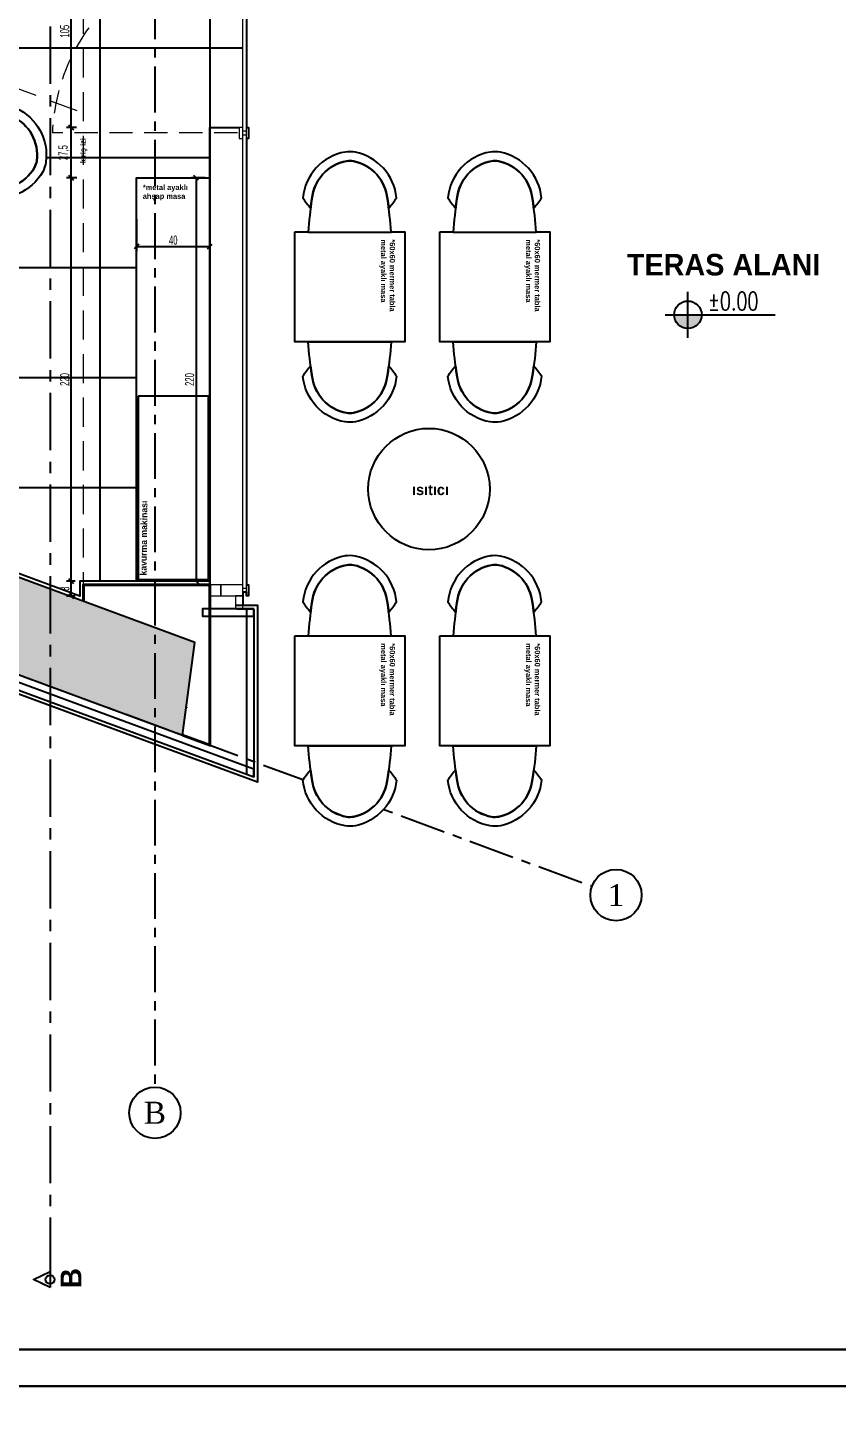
# Model space of a CAD drawing. Header units: millimetres. Extents: x 933584 to 974011, y 4545988 to 4553664.
# Drawn here: x 939668 to 940110, y 4549845 to 4550597 of the extents above; entities that cross this region are included whole.
import ezdxf
from ezdxf.enums import TextEntityAlignment as Align

# ---------------------------------------------------------------- set-up
doc = ezdxf.new("R2010")
doc.units = ezdxf.units.MM
doc.set_wipeout_variables(frame=1)
doc.header["$PDMODE"] = 35
for name, pattern in [('568_AVN_KES_01$0$HIDDEN', [0.375, 0.25, -0.125]), ('CENTER', [2, 1.25, -0.25, 0.25, -0.25]), ('DOT2', [3.175, 0, -3.175]), ('HIDDEN', [9.525, 6.35, -3.175]), ('HIDDEN2', [4.7625, 3.175, -1.5875]), ('HIDDENX2', [19.05, 12.7, -6.35])]:
    doc.linetypes.add(name, pattern=pattern)
doc.layers.get('0').update_dxf_attribs({"color": 255})
doc.layers.get('Defpoints').update_dxf_attribs({"color": 8})
for name, color, linetype in [('0-CSX-CXS_20', 14, 'CENTER'), ('0-DMS-50', 143, 'Continuous'), ('0-HSL-HTC_200', 1, 'Continuous'), ('0-HSL-SLD', 252, 'Continuous'), ('0-LNS-SLN', 6, 'Continuous'), ('0-LNS-SPL', 13, '568_AVN_KES_01$0$HIDDEN'), ('0-LNS-VLF', 11, 'Continuous'), ('0-TXT-NRS', 6, 'Continuous'), ('0-TXT-PLV_50', 3, 'Continuous'), ('0-TXT-XBX_20', 3, 'Continuous'), ('2-SPS-RCN', 2, 'Continuous'), ('7-DCR-FRN', 8, 'Continuous')]:
    doc.layers.add(name, color=color, linetype=linetype)
for name, color, linetype, lineweight in [('2-SPS-IBW', 5, 'Continuous', 40), ('3-OPN-WDR', 4, 'Continuous', 18), ('cam kolon', 80, 'Continuous', 25), ('DOĞRAMA', 8, 'Continuous', 15), ('mimariKIRIS', 251, 'HIDDEN2', 0), ('SFP DUVAR', 8, 'Continuous', 30)]:
    doc.layers.add(name, color=color, linetype=linetype, lineweight=lineweight)
doc.styles.add('Century Gothic_B_3', font='GOTHICB.TTF', dxfattribs={"height": 4})
doc.styles.add('dim_romans_50', font='swissl.ttf', dxfattribs={"width": 0.6, "height": 5})
doc.styles.get("Standard").update_dxf_attribs({"font": 'times.ttf'})
doc.styles.add('T_General', font='simplxtw.shx', dxfattribs={"width": 0.7, "height": 200})
doc.dimstyles.new('ONK_dim 1_50', dxfattribs={"dimscale": 5, "dimtxt": 4, "dimasz": 0.5, "dimexe": 0.5, "dimexo": 0.5, "dimgap": 0.2, "dimtad": 1, "dimdec": 1, "dimrnd": 0.5, "dimzin": 9, "dimtxsty": 'dim_romans_50', "dimblk": 'OBLIQUE', "dimcen": 1, "dimclre": 256, "dimclrt": 256, "dimazin": 2, "dimtfac": 1, "dimtdec": 1, "dimtix": 1, "dimtmove": 2, "dimatfit": 3, "dimldrblk": 'OBLIQUE', "dimfxl": 3, "dimfxlon": 1, "dimarcsym": 0})

# ---------------------------------------------------------------- blocks, each defined once
blk = doc.blocks.new('A$C252E1D81')
at = {"layer": 'DOĞRAMA', "color": 253, "true_color": 0xadadad}
for points in [[(6, 20), (0, 20), (0, 21), (6, 21)], [(0, 0), (6, 0), (6, 6), (0, 6)]]:
    blk.add_lwpolyline(points, close=True, dxfattribs=at)
blk.add_lwpolyline([(6, 6), (6, 18), (4, 18), (4, 20), (2, 20), (2, 18), (0, 18), (0, 6), (6, 6)], dxfattribs=at)
blk = doc.blocks.new('XVBZDVBZDVB')
at = {"layer": '3-OPN-WDR'}
for p, q in [((934681.85, 4553286.61), (934681.84, 4553740.25)), ((934683.85, 4553289.61), (934683.85, 4553740.25))]:
    blk.add_line(p, q, dxfattribs=at)
blk.add_lwpolyline([(934679.85, 4553536.25), (934681.85, 4553536.25), (934681.85, 4553538.25), (934683.85, 4553538.25), (934683.85, 4553540.25), (934681.85, 4553540.25), (934681.85, 4553542.25), (934679.85, 4553542.25), (934679.85, 4553536.25)], dxfattribs=at)
for points in [[(934683.85, 4553536.25), (934683.85, 4553542.25), (934684.85, 4553542.25), (934684.85, 4553536.25)], [(934681.85, 4553286.61), (934677.85, 4553286.61), (934677.85, 4553279.61), (934681.85, 4553279.61)]]:
    blk.add_lwpolyline(points, close=True, dxfattribs=at)
at = {"layer": '3-OPN-WDR', "rotation": 270.0000000133402}
blk.add_blockref('A$C252E1D81', (934663.85, 4553292.61), dxfattribs=at)
blk = doc.blocks.new('aksno_20')
at = {"layer": '0-TXT-XBX_20'}
blk.add_circle((0, 0), 7, dxfattribs=at)
blk.add_attdef('AKSNO', text='', height=6).set_placement((0, 0), align=Align.MIDDLE_CENTER)
blk = doc.blocks.new('ZVBXZDVB')
at = {"layer": '0-CSX-CXS_20', "ltscale": 20}
for points in [[(934637.85, 4552835.4), (934637.85, 4551518.59)], [(933721.5, 4552054.44), (934876.25, 4551628.21)]]:
    blk.add_lwpolyline(points, dxfattribs=at)
at = {"layer": '0-TXT-XBX_20'}
ref = blk.add_blockref('aksno_20', (934889.39, 4551623.36), dxfattribs=dict(at, xscale=2, yscale=2, zscale=2))
ref.add_attrib('AKSNO', '1', dxfattribs={"color": 7, "height": 12}).set_placement((934889.39, 4551623.36), align=Align.MIDDLE_CENTER)
ref = blk.add_blockref('aksno_20', (934637.85, 4551504.59), dxfattribs=dict(at, xscale=2, yscale=2, zscale=2))
ref.add_attrib('AKSNO', 'B', dxfattribs={"color": 7, "height": 12}).set_placement((934637.85, 4551504.59), align=Align.MIDDLE_CENTER)
blk = doc.blocks.new('PLV-FNS')
h = blk.add_hatch(color=8)
edge = h.paths.add_edge_path()
edge.add_arc((0, 0), 150, 180, 0)
edge.add_line((150, 0), (-150, 0))
for p, q in [((0, -250), (0, 250)), ((-250, 0), (950, 0))]:
    blk.add_line(p, q)
blk.add_circle((0, 0), 150)
at = {"color": 8, "style": 'T_General', "width": 0.7}
for tag, p in [('INCE', (217, 50)), ('KABA', (217, -250))]:
    blk.add_attdef(tag, p, '', height=200, dxfattribs=at)
blk = doc.blocks.new('xcvxcbv-flatten-1')
at = {"layer": '2-SPS-IBW'}
blk.add_lwpolyline([(934652.94, 4550373.38), (934667.85, 4550367.88), (934667.85, 4550455.35), (934598.85, 4550455.35), (934598.85, 4550446.4)], dxfattribs=at)
blk = doc.blocks.new('XVCXZVBXCVB-flatten-1')
at = {"layer": '0-LNS-SLN', "linetype": 'ByBlock'}
for p, q in [((938485.49, 4549170.68), (938734.16, 4549078.99)), ((938730.16, 4549084.73), (938490.63, 4549173.05)), ((938730.16, 4549170.77), (938710.16, 4549170.77)), ((938710.16, 4549166.77), (938730.16, 4549166.77)), ((938724.72, 4549170.77), (938734.16, 4549170.77)), ((938730.16, 4549166.77), (938730.16, 4549080.46)), ((938734.16, 4549170.77), (938734.16, 4549078.99))]:
    blk.add_line(p, q, dxfattribs=at)
for points in [[(938490.63, 4549173.05), (938486.87, 4549174.43), (938485.49, 4549170.68), (938489.24, 4549169.29)], [(938710.16, 4549170.77), (938706.16, 4549170.77), (938706.16, 4549166.77), (938710.16, 4549166.77)], [(938734.16, 4549170.77), (938730.16, 4549170.77), (938730.16, 4549166.77), (938734.16, 4549166.77)], [(938734.16, 4549083.25), (938730.16, 4549084.73), (938730.16, 4549080.46), (938734.16, 4549078.99)]]:
    blk.add_lwpolyline(points, close=True, dxfattribs=at)
at = {"layer": 'cam kolon', "color": 252, "linetype": 'ByBlock'}
blk.add_lwpolyline([(938724.16, 4549172.77), (938736.16, 4549172.77), (938736.16, 4549076.12), (938482.92, 4549169.49), (938486.39, 4549178.89)], dxfattribs=at)
blk = doc.blocks.new('vbxcb')
at = {"layer": 'mimariKIRIS', "ltscale": 5}
for points in [[(942835.91, 4549901.91), (942876.99, 4549538.97), (943141.16, 4549441.35)], [(943141.16, 4549174.82), (943141.16, 4549901.91)], [(943195.25, 4549101.8), (943210.16, 4549096.29), (943210.16, 4549901.91)]]:
    blk.add_lwpolyline(points, dxfattribs=at)
at = {"layer": 'SFP DUVAR', "color": 252}
blk.add_lwpolyline([(943197.52, 4549116.8), (943197.58, 4549116.78)], dxfattribs=at)
blk = doc.blocks.new('sandalye')
at = {"linetype": 'DOT2', "ltscale": 1000}
blk.add_wipeout([(22.68, -43.83), (-22.55, -43.83), (-21.74, -34.78), (-21.24, -30.76), (-23.49, -28.08), (-25.48, -25.2), (-25.48, -25.2), (-25.43, -24.3), (-25.03, -21.96), (-24.52, -20.01), (-23.75, -17.69), (-22.74, -15.35), (-21.48, -13.16), (-20.01, -10.89), (-17.67, -8.14), (-15.4, -6.06), (-12.48, -3.98), (-9.01, -2.12), (-6.79, -1.25), (-3.51, -0.29), (-0.66, 0.13), (2.5, -0.1), (5.38, -0.78), (7.75, -1.59), (10.69, -2.9), (13.13, -4.37), (14.32, -5.22), (15.89, -6.47), (17.55, -8), (18.7, -9.24), (19.92, -10.71), (21.06, -12.32), (22.14, -14.08), (23.22, -16.16), (23.97, -17.93), (24.67, -20.05), (25.11, -21.78), (25.48, -23.77), (25.66, -25.21), (24.27, -27.27), (22.76, -29.27), (21.42, -30.8), (22.71, -43.82)], dxfattribs=at).dxf.layer = '0-LNS-SLN'
blk.add_lwpolyline([(20.65, -25.79, -0.018451), (21.38, -30.76, 0.045309), (25.62, -25.2, 0.32914), (3.17, -0.28, 0.07808), (-2.45, -0.17, 0.334929), (-25.48, -25.2, 0.045309), (-21.24, -30.76, -0.018068), (-20.54, -25.89, 0.020768), (-20.51, -25.69, -0.333547), (-1.67, -5.11, -0.074803), (2.23, -5.19, -0.32955)], format="xyb", close=True)
blk.add_lwpolyline([(22.68, -43.83, 0.023043), (20.65, -25.79, 0.32955), (2.23, -5.19, 0.074803), (-1.67, -5.11, 0.334755), (-20.52, -25.79, 0.023043), (-22.55, -43.83)], format="xyb")
blk.add_lwpolyline([(-22.55, -43.83), (22.68, -43.83)])
blk = doc.blocks.new('*U1028')
at = {"xscale": -1, "rotation": 270}
blk.add_blockref('sandalye', (21.91, -0.07), dxfattribs=at)
blk = doc.blocks.new('fdvd-flatten-1')
at = {"layer": '2-SPS-RCN'}
blk.add_lwpolyline([(934652.94, 4550373.38), (934659.71, 4550423.91), (934030.31, 4550656.51), (934013, 4550609.59)], close=True, dxfattribs=at)
blk = doc.blocks.new('asdvdsv')
at = {"layer": '0-HSL-HTC_200'}
h = blk.add_hatch(dxfattribs=at)
h.set_pattern_fill('ANSI33', color=256)
h.set_pattern_definition([(45, (935301.9395, 4553293.885), (-4.490128, 4.490128), []), (45, (935306.4297, 4553293.885), (-4.490128, 4.490128), [3.175, -1.5875])])
h.paths.add_polyline_path([(939752.94, 4550210.64), (939759.71, 4550261.17), (939130.31, 4550493.76), (939113, 4550446.85)])
blk.add_blockref('fdvd-flatten-1', (5100, -162.74))
blk = doc.blocks.new('dbcxbxcbcxb')
at = {"layer": '0-HSL-SLD'}
for points in [[(941112.37, 4551003.75), (941112.37, 4550829.75)], [(941172.37, 4551003.75), (941172.37, 4550829.75)], [(941232.37, 4551006.75), (941232.37, 4550829.75)], [(941292.37, 4551006.75), (941292.37, 4550774.86)], [(941352.37, 4551006.75), (941352.37, 4550960.75)], [(941412.37, 4551006.75), (941412.37, 4550957.53)], [(941472.37, 4551006.75), (941472.37, 4550894.73)], [(941772.37, 4550982.95), (941772.37, 4550554.2)], [(941832.37, 4550980.75), (941832.37, 4550922.69)], [(941892.37, 4550982.75), (941892.37, 4550292.61)], [(941532.37, 4550948.75), (941532.37, 4550879.44)], [(941592.37, 4550948.75), (941592.37, 4550864.21)], [(941652.37, 4550948.75), (941652.37, 4550922.93)], [(941088.37, 4550945.75), (941308.36, 4550945.75)], [(941314.4, 4550945.75), (941315.53, 4550945.75)], [(941414.47, 4550945.75), (941596.36, 4550945.75)], [(941626.36, 4550945.75), (941659.3, 4550945.75)], [(941740.72, 4550945.75), (941852.37, 4550945.75)], [(941088.37, 4550885.75), (941317.06, 4550885.75)], [(941323.38, 4550885.75), (941324.15, 4550885.75)], [(941507.6, 4550885.75), (941638.66, 4550885.75)], [(941718.6, 4550885.75), (941782.85, 4550885.75)], [(941807.46, 4550885.75), (941819.01, 4550885.75)], [(941412.37, 4550874.51), (941412.37, 4550872.75)], [(941832.37, 4550875.23), (941832.37, 4550815.81)], [(941712.37, 4550868.86), (941712.37, 4550578.24)], [(941352.37, 4550857.86), (941352.37, 4550757.51)], [(941412.37, 4550832.68), (941412.37, 4550534.7)], [(941238.37, 4550825.75), (941439.56, 4550825.75)], [(941696.48, 4550825.75), (941852.37, 4550825.75)], [(941472.37, 4550817.39), (941472.37, 4550576.15)], [(941532.37, 4550802.1), (941532.37, 4550650.59)], [(941592.37, 4550786.81), (941592.37, 4550620.78)], [(941652.37, 4550771.52), (941652.37, 4550504.74)], [(941832.37, 4550768.47), (941832.37, 4550294.61)], [(941238.37, 4550765.75), (941282.66, 4550765.75)], [(941322.9, 4550765.75), (941360.55, 4550765.75)], [(941400.79, 4550765.75), (941775.26, 4550765.75)], [(941815.06, 4550765.75), (941852.37, 4550765.75)], [(941292.37, 4550733.99), (941292.37, 4550696.28)], [(941112.37, 4550712.75), (941112.37, 4550634.19)], [(941172.37, 4550712.75), (941172.37, 4550551.75)], [(941232.37, 4550712.75), (941232.37, 4550470.07)], [(941106.87, 4550705.75), (941300.57, 4550705.75)], [(941301.92, 4550705.75), (941302.84, 4550705.75)], [(941380.61, 4550705.75), (941381.53, 4550705.75)], [(941382.88, 4550705.75), (941910.37, 4550705.75)], [(941292.37, 4550695.69), (941292.37, 4550695.67)], [(941352.37, 4550672.76), (941352.37, 4550556.87)], [(941292.37, 4550655.41), (941292.37, 4550528.98)], [(941106.87, 4550645.75), (941478.76, 4550645.75)], [(941546.27, 4550645.75), (941908.37, 4550645.75)], [(941592.37, 4550620.45), (941592.37, 4550620.45)], [(941532.37, 4550587.06), (941532.37, 4550561.71)], [(941147.62, 4550585.75), (941536.12, 4550585.75)], [(941611.6, 4550585.75), (941910.37, 4550585.75)], [(941592.37, 4550574.02), (941592.37, 4550468.18)], [(941472.37, 4550527.84), (941472.37, 4550512.52)], [(941191.29, 4550525.75), (941291.18, 4550525.75)], [(941436.57, 4550525.75), (941476.94, 4550525.75)], [(941586.71, 4550525.75), (941695.35, 4550525.75)], [(941712.37, 4550519.83), (941712.37, 4550494.48)], [(941757.63, 4550525.75), (941757.63, 4550525.75)], [(941803.13, 4550525.75), (941892.37, 4550525.75)], [(941772.37, 4550504.02), (941772.37, 4550461.48)], [(941532.37, 4550498.18), (941532.37, 4550490.35)], [(941244.07, 4550465.75), (941244.5, 4550465.75)], [(941598.93, 4550465.75), (941640.15, 4550465.75)], [(941737.19, 4550465.75), (941737.19, 4550465.75)], [(941769.44, 4550465.75), (941852.37, 4550465.75)], [(941652.37, 4550457.46), (941652.37, 4550446)], [(941772.37, 4550436.1), (941772.37, 4550398.46)], [(941712.37, 4550430.95), (941712.37, 4550423.83)], [(941761.29, 4550405.75), (941852.37, 4550405.75)], [(941772.37, 4550356.58), (941772.37, 4550304.64)], [(941768.37, 4550345.75), (941852.37, 4550345.75)]]:
    blk.add_lwpolyline(points, dxfattribs=at)
blk = doc.blocks.new('_Oblique')
at = {"color": 0, "linetype": 'ByBlock', "lineweight": -2}
blk.add_line((-0.5, -0.5), (0.5, 0.5), dxfattribs=at)
blk = doc.blocks.new('*D1265')
at = {"layer": '0-DMS-50', "lineweight": -2}
for p, q in [((939727.85, 4550492.2), (939727.85, 4550474.7)), ((939767.85, 4550492.2), (939767.85, 4550474.7))]:
    blk.add_line(p, q, dxfattribs=at)
at = {"layer": '0-DMS-50', "color": 0, "lineweight": -2}
blk.add_line((939727.85, 4550477.2), (939767.85, 4550477.2), dxfattribs=at)
at = {"layer": 'Defpoints', "color": 0}
for p in [(939727.85, 4550514.75), (939767.85, 4550514.75), (939767.85, 4550477.2)]:
    blk.add_point(p, dxfattribs=at)
at = {"layer": '0-DMS-50', "color": 0, "linetype": 'ByBlock', "lineweight": -2, "xscale": 2.5, "yscale": 2.5, "zscale": 2.5, "rotation": 180}
blk.add_blockref('_Oblique', (939727.85, 4550477.2), dxfattribs=at)
at = {"layer": '0-DMS-50', "color": 0, "linetype": 'ByBlock', "lineweight": -2, "xscale": 2.5, "yscale": 2.5, "zscale": 2.5}
blk.add_blockref('_Oblique', (939767.85, 4550477.2), dxfattribs=at)
at = {"layer": '0-DMS-50', "insert": (939747.85, 4550480.7), "char_height": 5, "attachment_point": 5, "style": 'dim_romans_50'}
blk.add_mtext('40', dxfattribs=at)
blk = doc.blocks.new('*D1266')
at = {"layer": '0-DMS-50', "lineweight": -2}
for p, q in [((939765.35, 4550514.75), (939757.81, 4550514.75)), ((939765.35, 4550294.61), (939757.81, 4550294.61))]:
    blk.add_line(p, q, dxfattribs=at)
at = {"layer": '0-DMS-50', "color": 0, "lineweight": -2}
blk.add_line((939760.31, 4550514.75), (939760.31, 4550294.61), dxfattribs=at)
at = {"layer": 'Defpoints', "color": 0}
for p in [(939767.85, 4550514.75), (939760.31, 4550294.61), (939767.85, 4550294.61)]:
    blk.add_point(p, dxfattribs=at)
at = {"layer": '0-DMS-50', "color": 0, "linetype": 'ByBlock', "lineweight": -2, "xscale": 2.5, "yscale": 2.5, "zscale": 2.5}
for p, rotation in [((939760.31, 4550514.75), 89.99999998812271), ((939760.31, 4550294.61), 269.9999999881227)]:
    blk.add_blockref('_Oblique', p, dxfattribs=dict(at, rotation=rotation))
at = {"layer": '0-DMS-50', "insert": (939756.81, 4550404.68), "char_height": 5, "attachment_point": 5, "rotation": 90, "style": 'dim_romans_50'}
blk.add_mtext('220', dxfattribs=at)
blk = doc.blocks.new('*D1269')
at = {"layer": '0-DMS-50', "lineweight": -2}
for p, q in [((939694.35, 4550294.61), (939689.71, 4550294.61)), ((939694.35, 4550286.53), (939689.71, 4550286.53))]:
    blk.add_line(p, q, dxfattribs=at)
at = {"layer": '0-DMS-50', "color": 0, "lineweight": -2}
blk.add_line((939692.21, 4550286.53), (939692.21, 4550294.61), dxfattribs=at)
at = {"layer": 'Defpoints', "color": 0}
for p in [(939692.21, 4550294.61), (939696.85, 4550294.61), (939696.85, 4550286.53)]:
    blk.add_point(p, dxfattribs=at)
at = {"layer": '0-DMS-50', "color": 0, "linetype": 'ByBlock', "lineweight": -2, "xscale": 2.5, "yscale": 2.5, "zscale": 2.5}
for p, rotation in [((939692.21, 4550294.61), 90), ((939692.21, 4550286.53), 270)]:
    blk.add_blockref('_Oblique', p, dxfattribs=dict(at, rotation=rotation))
at = {"layer": '0-DMS-50', "insert": (939688.71, 4550290.57), "char_height": 5, "attachment_point": 5, "rotation": 90, "style": 'dim_romans_50'}
blk.add_mtext('8', dxfattribs=at)
blk = doc.blocks.new('*D1270')
at = {"layer": '0-DMS-50', "lineweight": -2}
for p, q in [((939695.31, 4550514.75), (939689.71, 4550514.75)), ((939694.35, 4550294.61), (939689.71, 4550294.61))]:
    blk.add_line(p, q, dxfattribs=at)
at = {"layer": '0-DMS-50', "color": 0, "lineweight": -2}
blk.add_line((939692.21, 4550294.61), (939692.21, 4550514.75), dxfattribs=at)
at = {"layer": 'Defpoints', "color": 0}
for p in [(939692.21, 4550514.75), (939697.81, 4550514.75), (939696.85, 4550294.61)]:
    blk.add_point(p, dxfattribs=at)
at = {"layer": '0-DMS-50', "color": 0, "linetype": 'ByBlock', "lineweight": -2, "xscale": 2.5, "yscale": 2.5, "zscale": 2.5}
for p, rotation in [((939692.21, 4550514.75), 90), ((939692.21, 4550294.61), 270)]:
    blk.add_blockref('_Oblique', p, dxfattribs=dict(at, rotation=rotation))
at = {"layer": '0-DMS-50', "insert": (939688.71, 4550404.68), "char_height": 5, "attachment_point": 5, "rotation": 90, "style": 'dim_romans_50'}
blk.add_mtext('220', dxfattribs=at)
blk = doc.blocks.new('*D1271')
at = {"layer": '0-DMS-50', "lineweight": -2}
for p, q in [((939695.17, 4550542.25), (939689.71, 4550542.25)), ((939695.31, 4550514.75), (939689.71, 4550514.75))]:
    blk.add_line(p, q, dxfattribs=at)
at = {"layer": '0-DMS-50', "color": 0, "lineweight": -2}
blk.add_line((939692.21, 4550514.75), (939692.21, 4550542.25), dxfattribs=at)
at = {"layer": 'Defpoints', "color": 0}
for p in [(939692.21, 4550542.25), (939697.67, 4550542.25), (939697.81, 4550514.75)]:
    blk.add_point(p, dxfattribs=at)
at = {"layer": '0-DMS-50', "color": 0, "linetype": 'ByBlock', "lineweight": -2, "xscale": 2.5, "yscale": 2.5, "zscale": 2.5}
for p, rotation in [((939692.21, 4550542.25), 90), ((939692.21, 4550514.75), 270)]:
    blk.add_blockref('_Oblique', p, dxfattribs=dict(at, rotation=rotation))
at = {"layer": '0-DMS-50', "insert": (939688.23, 4550528.5), "char_height": 5, "attachment_point": 5, "rotation": 90, "style": 'dim_romans_50'}
blk.add_mtext('27,5', dxfattribs=at)
blk = doc.blocks.new('*D1272')
at = {"layer": '0-DMS-50', "lineweight": -2}
for p, q in [((939696.35, 4550647.21), (939689.71, 4550647.21)), ((939695.17, 4550542.25), (939689.71, 4550542.25))]:
    blk.add_line(p, q, dxfattribs=at)
at = {"layer": '0-DMS-50', "color": 0, "lineweight": -2}
blk.add_line((939692.21, 4550542.25), (939692.21, 4550647.21), dxfattribs=at)
at = {"layer": 'Defpoints', "color": 0}
for p in [(939692.21, 4550647.21), (939698.85, 4550647.21), (939697.67, 4550542.25)]:
    blk.add_point(p, dxfattribs=at)
at = {"layer": '0-DMS-50', "color": 0, "linetype": 'ByBlock', "lineweight": -2, "xscale": 2.5, "yscale": 2.5, "zscale": 2.5}
for p, rotation in [((939692.21, 4550647.21), 90), ((939692.21, 4550542.25), 270)]:
    blk.add_blockref('_Oblique', p, dxfattribs=dict(at, rotation=rotation))
at = {"layer": '0-DMS-50', "insert": (939688.71, 4550594.73), "char_height": 5, "attachment_point": 5, "rotation": 90, "style": 'dim_romans_50'}
blk.add_mtext('105', dxfattribs=at)
blk = doc.blocks.new('CXVBXCBXCB')
at = {"linetype": 'CENTER', "ltscale": 25}
blk.add_lwpolyline([(936604.05, 4552635.39), (936604.05, 4551251.6)], dxfattribs=at)
blk.add_lwpolyline([(936604.05, 4551247.18), (936594.96, 4551251.6), (936604.05, 4551256.02), (936604.05, 4551247.18)])
blk.add_circle((936604.05, 4551251.6), 2.41)
at = {"linetype": 'CENTER', "ltscale": 10, "insert": (936609.76, 4553142.81), "char_height": 11.3933, "width": 1895.9693, "attachment_point": 3, "rotation": 90, "line_spacing_factor": 0.984502, "style": 'Century Gothic_B_3'}
blk.add_mtext('\\pxql;{\\fFranklin Gothic Book|b1|i0|c162|p34;B}', dxfattribs=at)

msp = doc.modelspace()

# ---------------------------------------------------------------- linework, layer by layer
at = {"color": 0}
for points in [[(938801.5, 4551355.4), (940901.5, 4551355.4), (940901.5, 4549855.4), (938801.5, 4549855.4)], [(938821.5, 4551335.4), (940881.5, 4551335.4), (940881.5, 4549875.4), (938821.5, 4549875.4)], [(938801.5, 4549855.4), (940901.5, 4549855.4), (940901.5, 4548355.4), (938801.5, 4548355.4)]]:
    msp.add_lwpolyline(points, close=True, dxfattribs=at)
at = {"layer": '0-HSL-SLD'}
msp.add_lwpolyline([(939767.85, 4550292.61), (939767.85, 4550542.25), (939783.85, 4550542.25)], dxfattribs=at)
at = {"layer": '0-TXT-NRS'}
msp.add_lwpolyline([(939728.72, 4550395.52), (939728.72, 4550295.48), (939767.14, 4550295.48), (939767.14, 4550395.52)], close=True, dxfattribs=at)
at = {"layer": '3-OPN-WDR', "linetype": 'HIDDENX2'}
msp.add_lwpolyline([(939782.85, 4550539.25), (939681.91, 4550539.25, -0.389941), (939782.85, 4550640.25, -2.314426)], format="xyb", dxfattribs=at)
at = {"layer": '7-DCR-FRN'}
for points in [[(939767.85, 4550294.61), (939727.85, 4550294.61), (939727.85, 4550514.75), (939767.85, 4550514.75)], [(939814.11, 4550485.18), (939874.11, 4550485.18), (939874.11, 4550425.18), (939814.11, 4550425.18)], [(939893.22, 4550485.18), (939953.22, 4550485.18), (939953.22, 4550425.18), (939893.22, 4550425.18)], [(939814.11, 4550264.76), (939874.11, 4550264.76), (939874.11, 4550204.76), (939814.11, 4550204.76)], [(939893.22, 4550264.76), (939953.22, 4550264.76), (939953.22, 4550204.76), (939893.22, 4550204.76)]]:
    msp.add_lwpolyline(points, close=True, dxfattribs=at)

# ---------------------------------------------------------------- block references
for name, p in [('XVBZDVBZDVB', (5104, -3000)), ('xcvxcbv-flatten-1', (5100, -162.74)), ('XVCXZVBXCVB-flatten-1', (1057.69, 1108.84))]:
    msp.add_blockref(name, p)
at = {"layer": '0-LNS-SLN'}
msp.add_blockref('ZVBXZDVB', (5100, -1500), dxfattribs=at)
at = {"layer": '0-TXT-PLV_50', "xscale": 0.05000000000291038, "yscale": 0.05000000000291038, "zscale": 0.05000000000291038}
msp.add_blockref('PLV-FNS', (940028.63, 4550440), dxfattribs=at).add_auto_attribs({'INCE': '%%p0.00'})

# ---------------------------------------------------------------- texts
at = {"insert": (939697.13, 4550522.67), "char_height": 2.9364, "width": 95.455, "attachment_point": 1, "rotation": 90, "line_spacing_factor": 0.984502, "style": 'Century Gothic_B_3'}
msp.add_mtext('\\pxql;{\\fFranklin Gothic Book|b1|i0|c162|p34;kiriş izi}', dxfattribs=at)
at = {"layer": '0-LNS-VLF', "linetype": 'HIDDEN', "ltscale": 0.5, "insert": (939731.25, 4550511.01), "char_height": 2.9364, "width": 95.455, "attachment_point": 1, "line_spacing_factor": 0.984502, "style": 'Century Gothic_B_3'}
msp.add_mtext('\\pxql;{\\fFranklin Gothic Book|b1|i0|c162|p34;*metal ayaklı \\Pahşap masa}', dxfattribs=at)
at = {"layer": '0-LNS-VLF', "linetype": 'HIDDEN', "ltscale": 0.5, "char_height": 2.9364, "width": 95.455, "attachment_point": 1, "rotation": 269.99909, "line_spacing_factor": 0.984502, "style": 'Century Gothic_B_3'}
for insert in [(939868.88, 4550481.17), (939947.99, 4550481.17), (939868.88, 4550260.76), (939947.99, 4550260.76)]:
    msp.add_mtext('\\pxql;{\\fFranklin Gothic Book|b1|i0|c162|p34;*60x60 mermer tabla\\Pmetal ayaklı masa}', dxfattribs=dict(at, insert=insert))
at = {"layer": '0-TXT-XBX_20', "attachment_point": 1, "line_spacing_factor": 0.984502, "style": 'Century Gothic_B_3'}
for s, insert, char_height, width in [('\\pxql;{\\fFranklin Gothic Book|b1|i0|c162|p34;TERAS ALANI}', (939995.31, 4550473.2), 11.7458, 457.6183), ('\\pxql;{\\fFranklin Gothic Book|b1|i0|c162|p34;ısıtıcı}', (939878.14, 4550347.49), 5.8729, 228.8091)]:
    msp.add_mtext(s, dxfattribs=dict(at, insert=insert, char_height=char_height, width=width))
at = {"layer": '0-TXT-XBX_20', "color": 0, "insert": (939729.21, 4550249.56), "char_height": 3.5237, "width": 137.2855, "attachment_point": 1, "rotation": 89.31893, "line_spacing_factor": 0.984502, "style": 'Century Gothic_B_3'}
msp.add_mtext('\\pxqc;{\\fFranklin Gothic Book|b1|i0|c162|p34;kavurma makinası}', dxfattribs=at)

# ---------------------------------------------------------------- dimensions: what is measured, and where the dimension line sits
at = {"layer": '0-DMS-50'}
for p1, p2, distance, picture, middle in [((939727.85, 4550514.75), (939767.85, 4550514.75), -37.55, '*D1265', (939747.85, 4550480.7)), ((939767.85, 4550514.75), (939767.85, 4550294.61), -7.54, '*D1266', (939756.81, 4550404.68)), ((939696.85, 4550286.53), (939696.85, 4550294.61), 4.64, '*D1269', (939688.71, 4550290.57))]:
    dim = msp.add_aligned_dim(p1=p1, p2=p2, distance=distance, dimstyle='ONK_dim 1_50', dxfattribs=at)
    dim.commit()
    dim.dimension.update_dxf_attribs({"geometry": picture, "text_midpoint": middle})

# ---------------------------------------------------------------- next in the draw order: block references
at = {"layer": '7-DCR-FRN', "rotation": 340.8046015692548}
msp.add_blockref('*U1028', (939656.93, 4550527.54), dxfattribs=at)

# ---------------------------------------------------------------- next in the draw order: linework, layer by layer
at = {"layer": '0-DMS-50'}
msp.add_lwpolyline([(939787.85, 4550634.25), (939787.85, 4550542.25), (939788.85, 4550542.25), (939788.85, 4550536.25), (939787.84, 4550536.25), (939787.85, 4550292.61), (939788.85, 4550292.61), (939788.85, 4550286.61), (939787.85, 4550286.61), (939787.85, 4550288.61), (939785.85, 4550288.61), (939785.85, 4550281.61), (939793.85, 4550281.61), (939793.85, 4550184.96), (939546.51, 4550276.16), (938914.32, 4549875.4), (940273.84, 4549875.4)], dxfattribs=at)
at = {"layer": '0-LNS-SPL', "linetype": 'ByBlock', "ltscale": 0.5}
msp.add_lwpolyline([(939767.85, 4550294.61), (939696.85, 4550294.61), (939696.85, 4550286.53), (939129.13, 4550496.33), (939118.74, 4550468.18), (939108.34, 4550472.02), (938984.35, 4550642.4), (938984.35, 4550712.75), (939083.85, 4550712.75), (939083.85, 4550829.75), (938961.85, 4550829.75), (938961.85, 4550826.35)], dxfattribs=at)

# ---------------------------------------------------------------- next in the draw order: block references
for name, p in [('CXVBXCBXCB', (3076.62, -1338.04)), ('asdvdsv', (0, 0)), ('vbxcb', (-3442.31, 1108.84)), ('dbcxbxcbcxb', (-2124.52, 0))]:
    msp.add_blockref(name, p)

# ---------------------------------------------------------------- next in the draw order: dimensions: what is measured, and where the dimension line sits
at = {"layer": '0-DMS-50'}
for base, p1, p2, picture, middle in [((939692.21, 4550647.21), (939697.67, 4550542.25), (939698.85, 4550647.21), '*D1272', (939688.71, 4550594.73)), ((939692.21, 4550542.25), (939697.81, 4550514.75), (939697.67, 4550542.25), '*D1271', (939688.23, 4550528.5)), ((939692.21, 4550514.75), (939696.85, 4550294.61), (939697.81, 4550514.75), '*D1270', (939688.71, 4550404.68))]:
    dim = msp.add_linear_dim(base=base, p1=p1, p2=p2, angle=270, dimstyle='ONK_dim 1_50', dxfattribs=at)
    dim.commit()
    dim.dimension.update_dxf_attribs({"geometry": picture, "text_midpoint": middle})

# ---------------------------------------------------------------- next in the draw order: block references
at = {"layer": '7-DCR-FRN', "xscale": -1, "rotation": 270.0009132942205}
for p in [(939844.11, 4550507.09), (939923.22, 4550507.09), (939844.11, 4550286.67), (939923.22, 4550286.67)]:
    msp.add_blockref('*U1028', p, dxfattribs=at)
at = {"layer": '7-DCR-FRN', "rotation": 269.9990867050279}
for p in [(939844.11, 4550403.26), (939923.22, 4550403.26), (939844.11, 4550182.85), (939923.22, 4550182.85)]:
    msp.add_blockref('*U1028', p, dxfattribs=at)

# ---------------------------------------------------------------- next in the draw order: linework, layer by layer
at = {"layer": '0-DMS-50'}
msp.add_circle((939887.36, 4550344.92), 33.12, dxfattribs=at)

doc.saveas('drawing.dxf')
